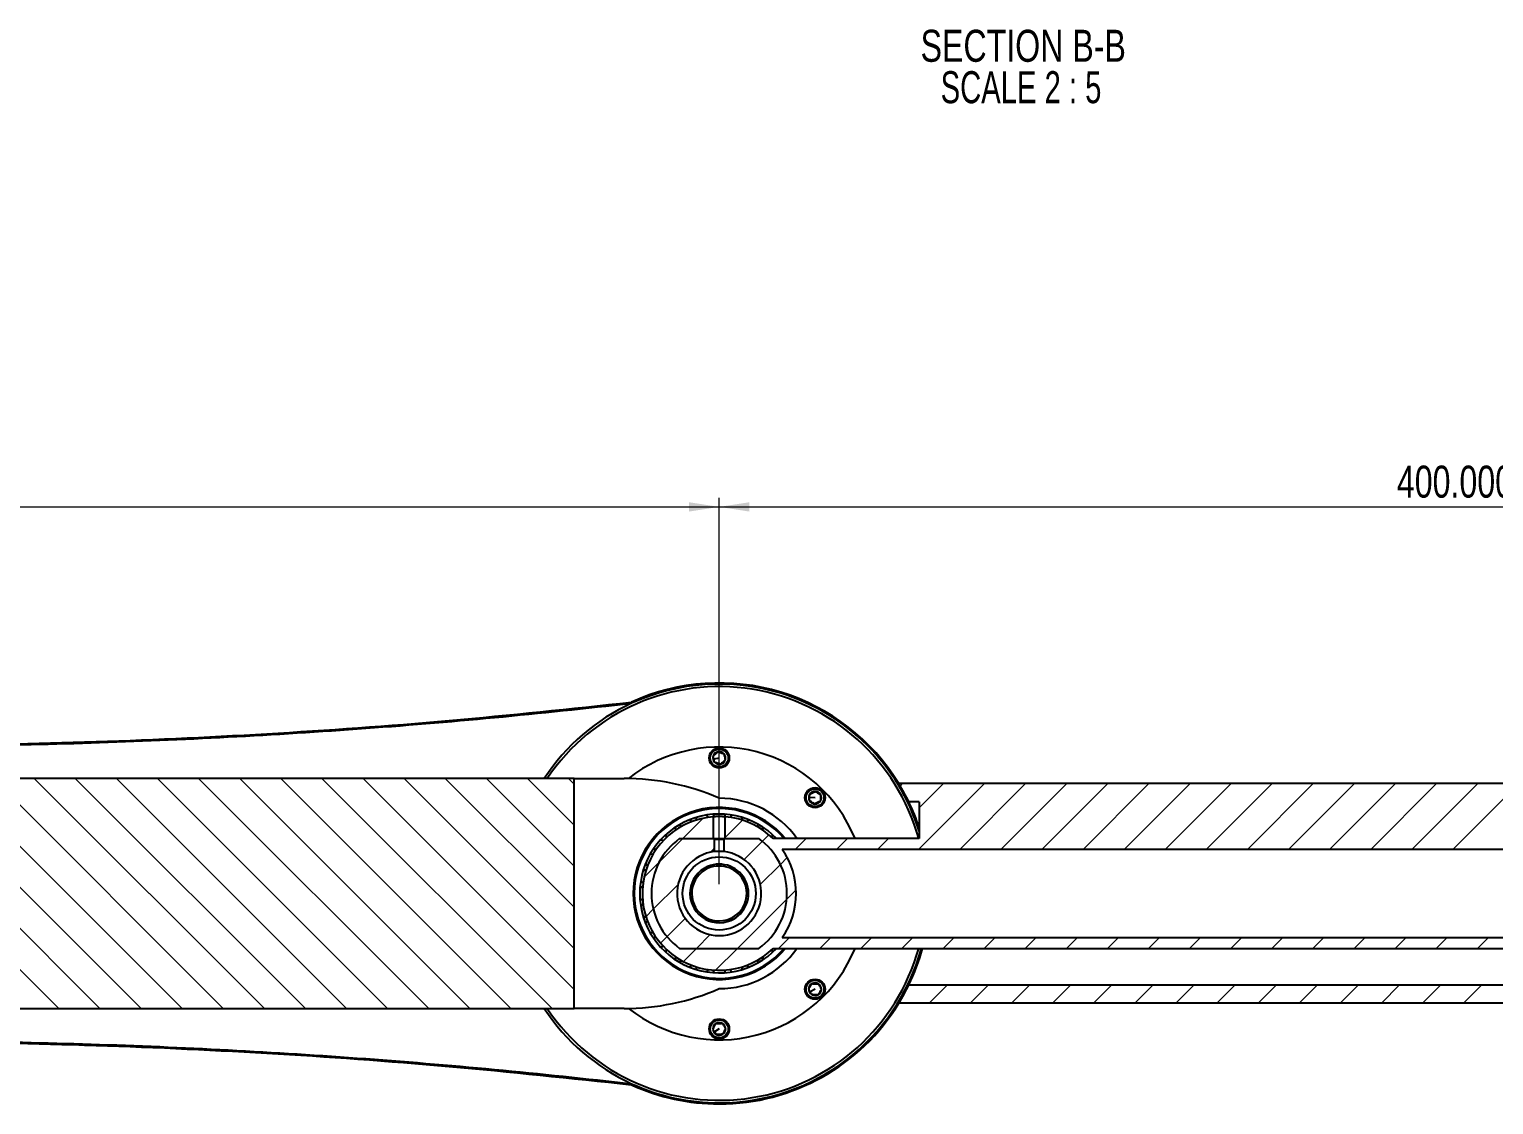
# Model space of a CAD drawing. Header units: millimetres. Extents: x -48 to 1187, y 2 to 839.
# Drawn here: x 259 to 419, y 245.1 to 362.7 of the extents above; entities that cross this region are included whole.
import ezdxf

# ---------------------------------------------------------------- set-up
doc = ezdxf.new("R2010")
doc.units = ezdxf.units.MM
doc.styles.add('SLDTEXTSTYLE0', font='TXT', dxfattribs={"width": 0.75})
doc.styles.add('SLDTEXTSTYLE3', font='TXT', dxfattribs={"width": 0.681818})
doc.dimstyles.new('SLDDIMSTYLE1', dxfattribs={"dimtxt": 3.5, "dimasz": 3.302, "dimexe": 0, "dimexo": 0.0625, "dimgap": 0.875, "dimtad": 1, "dimdec": 4, "dimlfac": 2.5, "dimrnd": 1e-09, "dimzin": 4, "dimdsep": 46, "dimtxsty": 'SLDTEXTSTYLE0', "dimsah": 1, "dimcen": 0.09, "dimadec": 0, "dimazin": 1, "dimtfac": 1, "dimtdec": 4, "dimtofl": 0, "dimtmove": 0, "dimatfit": 3, "dimfxl": 0, "dimfrac": 2, "dimtolj": 1, "dimtzin": 12, "dimarcsym": 0})

# ---------------------------------------------------------------- blocks, each defined once
blk = doc.blocks.new('SW_HATCH_2')
at = {"color": 0, "linetype": 'Continuous', "lineweight": 18}
for p, q in [((138.72, 238.61), (163.86, 213.47)), ((143.21, 238.61), (168.35, 213.47)), ((147.7, 238.61), (172.84, 213.47)), ((152.19, 238.61), (177.33, 213.47)), ((156.68, 238.61), (181.82, 213.47)), ((161.17, 238.61), (186.31, 213.47)), ((165.66, 238.61), (190.8, 213.47)), ((170.15, 238.61), (195.29, 213.47)), ((174.64, 238.61), (199.78, 213.47)), ((179.13, 238.61), (204.27, 213.47)), ((183.62, 238.61), (208.76, 213.47)), ((188.11, 238.61), (213.25, 213.47)), ((192.6, 238.61), (217.74, 213.47)), ((197.09, 238.61), (220.15, 215.55)), ((201.58, 238.61), (220.15, 220.04)), ((206.07, 238.61), (220.15, 224.53)), ((210.56, 238.61), (220.15, 229.02)), ((215.05, 238.61), (220.15, 233.51)), ((219.54, 238.61), (220.15, 238)), ((256, 238.04), (255.76, 237.8)), ((264.98, 238.04), (257.78, 230.84)), ((260.49, 238.04), (257.85, 235.39)), ((269.47, 238.04), (262.27, 230.84)), ((273.96, 238.04), (266.76, 230.84)), ((278.45, 238.04), (271.25, 230.84)), ((282.94, 238.04), (275.74, 230.84)), ((287.43, 238.04), (280.23, 230.84)), ((291.92, 238.04), (284.72, 230.84)), ((296.41, 238.04), (289.21, 230.84)), ((300.9, 238.04), (293.7, 230.84)), ((305.39, 238.04), (298.19, 230.84)), ((309.88, 238.04), (302.68, 230.84)), ((314.37, 238.04), (307.17, 230.84)), ((318.86, 238.04), (311.66, 230.84)), ((323.35, 238.04), (316.15, 230.84)), ((234.26, 234.26), (232.04, 232.04)), ((238.54, 234.05), (236.61, 232.12)), ((232.04, 232.04), (229.41, 229.41)), ((241.43, 232.45), (240.72, 231.74)), ((245.51, 232.04), (244.31, 230.84)), ((250, 232.04), (248.8, 230.84)), ((254.49, 232.04), (253.29, 230.84)), ((235.5, 231.01), (235.03, 230.53)), ((240.72, 231.74), (238.73, 229.75)), ((229.41, 229.41), (227.78, 227.78)), ((242.68, 229.21), (240.49, 227.02)), ((243.43, 229.96), (242.68, 229.21)), ((231.5, 227.01), (228.8, 224.31)), ((244.39, 226.43), (243.37, 225.41)), ((228.8, 224.31), (227.99, 223.5)), ((243.37, 225.41), (238, 220.04)), ((232.29, 223.31), (230.3, 221.32)), ((230.3, 221.32), (229.59, 220.61)), ((235.02, 221.55), (233.51, 220.04)), ((243.69, 221.24), (242.49, 220.04)), ((248.18, 221.24), (246.98, 220.04)), ((252.67, 221.24), (251.47, 220.04)), ((257.16, 221.24), (255.96, 220.04)), ((261.65, 221.24), (260.45, 220.04)), ((266.14, 221.24), (264.94, 220.04)), ((270.63, 221.24), (269.43, 220.04)), ((275.12, 221.24), (273.92, 220.04)), ((279.61, 221.24), (278.41, 220.04)), ((284.1, 221.24), (282.9, 220.04)), ((288.59, 221.24), (287.39, 220.04)), ((293.08, 221.24), (291.88, 220.04)), ((297.57, 221.24), (296.37, 220.04)), ((302.06, 221.24), (300.86, 220.04)), ((306.55, 221.24), (305.35, 220.04)), ((311.04, 221.24), (309.84, 220.04)), ((315.53, 221.24), (314.33, 220.04)), ((320.02, 221.24), (318.82, 220.04)), ((233.51, 220.04), (232.08, 218.61)), ((238, 220.04), (235.61, 217.65)), ((260.94, 216.04), (258.94, 214.04)), ((265.43, 216.04), (263.43, 214.04)), ((269.92, 216.04), (267.92, 214.04)), ((274.41, 216.04), (272.41, 214.04)), ((278.9, 216.04), (276.9, 214.04)), ((283.39, 216.04), (281.39, 214.04)), ((287.88, 216.04), (285.88, 214.04)), ((292.37, 216.04), (290.37, 214.04)), ((296.86, 216.04), (294.86, 214.04)), ((301.35, 216.04), (299.35, 214.04)), ((305.84, 216.04), (303.84, 214.04)), ((310.33, 216.04), (308.33, 214.04)), ((314.82, 216.04), (312.82, 214.04)), ((319.31, 216.04), (317.31, 214.04))]:
    blk.add_line(p, q, dxfattribs=at)
blk = doc.blocks.new('_D_1')
at = {"color": 7, "linetype": 'Continuous', "lineweight": 0}
for p, q in [((134.39, 269.23), (134.39, 311.47)), ((134.39, 310.47), (334.39, 310.47)), ((334.39, 269.23), (334.39, 311.47))]:
    blk.add_line(p, q, dxfattribs=at)
at = {"color": 7, "linetype": 'Continuous', "lineweight": 18}
for points in [[(134.39, 310.47), (137.69, 309.96), (137.69, 310.98)], [(334.39, 310.47), (331.09, 310.98), (331.09, 309.96)]]:
    blk.add_solid(points, dxfattribs=at)
at = {"color": 7, "linetype": 'Continuous', "lineweight": 18, "insert": (229.13, 314.98), "char_height": 3.5, "attachment_point": 1, "rotation": 0, "style": 'SLDTEXTSTYLE0'}
blk.add_mtext('500.0000', dxfattribs=at)
blk = doc.blocks.new('_D_2')
at = {"color": 7, "linetype": 'Continuous', "lineweight": 0}
for p, q in [((334.39, 269.23), (334.39, 311.47)), ((334.39, 310.47), (494.39, 310.47)), ((494.39, 272.23), (494.39, 311.47))]:
    blk.add_line(p, q, dxfattribs=at)
at = {"color": 7, "linetype": 'Continuous', "lineweight": 18}
for points in [[(334.39, 310.47), (337.69, 309.96), (337.69, 310.98)], [(494.39, 310.47), (491.09, 310.98), (491.09, 309.96)]]:
    blk.add_solid(points, dxfattribs=at)
at = {"color": 7, "linetype": 'Continuous', "lineweight": 18, "insert": (408.42, 314.98), "char_height": 3.5, "attachment_point": 1, "rotation": 0, "style": 'SLDTEXTSTYLE0'}
blk.add_mtext('400.0000', dxfattribs=at)

msp = doc.modelspace()

# ---------------------------------------------------------------- linework, layer by layer
at = {"color": 7, "linetype": 'Continuous', "lineweight": 25}
for p, q in [((341.128356, 290.22316), (341.110388, 290.103153)), ((335.469102, 283.256787), (335.351643, 283.232226)), ((334.392389, 283.031644), (333.805091, 282.908839)), ((318.543972, 280.803054), (154.596573, 280.803054)), ((318.543972, 255.660235), (318.543972, 280.803054)), ((318.543972, 280.803054), (323.992389, 280.803054)), ((453.192389, 280.231644), (354.013806, 280.231644)), ((344.85757, 278.696825), (344.257578, 278.700031)), ((345.957554, 278.690946), (345.837556, 278.691587)), ((356.237406, 278.231644), (355.104704, 278.231644)), ((356.237406, 278.231644), (356.237406, 274.231644)), ((333.782389, 274.231644), (333.782389, 276.609466)), ((335.002389, 276.609466), (335.002389, 274.231644)), ((338.65453, 275.470025), (338.670236, 275.619589)), ((330.061108, 274.231644), (333.782389, 274.231644)), ((333.782389, 274.231644), (335.002389, 274.231644)), ((333.892389, 274.121644), (333.782389, 274.231644)), ((333.892389, 272.80439), (333.892389, 274.121644)), ((334.892389, 274.121644), (333.892389, 274.121644)), ((335.002389, 274.231644), (334.892389, 274.121644)), ((334.892389, 274.121644), (334.892389, 272.80439)), ((335.002389, 274.231644), (338.723671, 274.231644)), ((340.225006, 274.642663), (340.224794, 274.660133)), ((356.237406, 274.231644), (340.271165, 274.231644)), ((449.992389, 273.031644), (341.285864, 273.031644)), ((333.20199, 270.98536), (333.12263, 271.168941)), ((335.582789, 265.477929), (335.662149, 265.294348)), ((341.285864, 263.431644), (449.992389, 263.431644)), ((330.061108, 262.231644), (338.723671, 262.231644)), ((338.670236, 260.8437), (338.65453, 260.993264)), ((340.224794, 261.803156), (340.225006, 261.820626)), ((340.271165, 262.231644), (449.992389, 262.231644)), ((344.85757, 257.766464), (344.329853, 257.480956)), ((345.82505, 258.289896), (345.719507, 258.232794)), ((355.104704, 258.231644), (449.992389, 258.231644)), ((453.192389, 256.231644), (354.013806, 256.231644)), ((154.596573, 255.660235), (318.543972, 255.660235)), ((323.992389, 255.660235), (318.543972, 255.660235)), ((334.392389, 253.431644), (333.886011, 253.109804)), ((335.320749, 254.021686), (335.219473, 253.957318)), ((334.410356, 245.351651), (334.392389, 245.231644))]:
    msp.add_line(p, q, dxfattribs=at)
at = {"color": 7, "linetype": 'Continuous', "lineweight": 25, "flags": 128}
for points in [[(340.158361, 274.340128), (340.200755, 274.457373), (340.225006, 274.642663)], [(327.154009, 272.493785), (327.002684, 272.509489), (326.827245, 272.487345)], [(326.387074, 270.776233), (326.296532, 270.769133), (326.069936, 270.697243)], [(326.069936, 265.766046), (326.295297, 265.694332), (326.387074, 265.687055)], [(326.827245, 263.975944), (327.003145, 263.953799), (327.154009, 263.969503)], [(340.225006, 261.820626), (340.200728, 262.00602), (340.158361, 262.123161)]]:
    msp.add_lwpolyline(points, dxfattribs=at)
at = {"color": 7, "linetype": 'Continuous', "lineweight": 25}
for centre, radius in [((334.392389, 283.031644), 1.1), ((334.392389, 283.031644), 0.98), ((344.85757, 278.696825), 1.1), ((344.85757, 278.696825), 0.98), ((334.392389, 268.231644), 4), ((344.85757, 257.766464), 1.1), ((344.85757, 257.766464), 0.98), ((334.392389, 253.431644), 1.1), ((334.392389, 253.431644), 0.98)]:
    msp.add_circle(centre, radius, dxfattribs=at)
for centre, radius, start, end in [((334.392389, 268.231644), 23, 72.97025674, 114.66999884), ((334.392389, 268.231644), 22.6, 15.39587609, 146.20265913), ((334.392389, 268.231644), 22.88, 72.92526397, 114.71792168), ((334.392389, 268.231644), 22.88, 17.29924304, 72.92526397), ((334.392389, 268.231644), 23, 31.44898135, 72.97025674), ((334.392389, 268.231644), 22.88, 114.71792168, 146.67073121), ((334.392389, 268.231644), 16, 22.0243128, 128.24077121), ((334.392389, 283.031644), 0.69282, 161.81046872, 221.81046872), ((334.392389, 283.031644), 0.69282, 101.81046872, 161.81046872), ((334.392389, 283.031644), 0.69282, 41.81046872, 101.81046872), ((334.392389, 283.031644), 0.69282, 341.81046872, 41.81046872), ((334.392389, 283.031644), 0.69282, 221.81046872, 281.81046872), ((334.392389, 283.031644), 0.69282, 281.81046872, 341.81046872), ((323.992389, 254.811865), 25.991189, 66.41334413, 90), ((334.392389, 268.231644), 23, 25.77146174, 31.44898139), ((334.392389, 268.231644), 10.4, 35.23441792, 90), ((344.85757, 278.696825), 0.69282, 149.69379984, 209.69379984), ((344.85757, 278.696825), 0.69282, 89.69379984, 149.69379984), ((344.85757, 278.696825), 0.69282, 29.69379984, 89.69379984), ((344.85757, 278.696825), 0.69282, 329.69379984, 29.69379984), ((334.392389, 268.231644), 9.4, 39.66501283, 180), ((334.392389, 268.231644), 9.28, 40.28211827, 319.71788156), ((334.392389, 268.231644), 8.68, 43.728682, 316.27131782), ((332.567717, 276.226053), 0.72, 26.58219245, 52.81891974), ((334.392389, 276.431644), 0.72, 140.03822351, 166.27495105), ((334.392389, 276.431644), 0.72, 13.72504905, 39.96177713), ((336.217061, 276.226053), 0.72, 127.18108062, 153.41780873), ((344.85757, 278.696825), 0.69282, 209.69379984, 269.69379984), ((344.85757, 278.696825), 0.69282, 269.69379984, 329.69379984), ((334.392389, 268.231644), 23, 18.23458485, 25.77146171), ((334.392389, 268.231644), 8.4, 94.16443063, 314.4153086), ((329.279773, 274.642663), 0.72, 52.29647926, 78.53320508), ((330.834542, 275.619589), 0.72, 165.75250896, 191.98923572), ((330.834542, 275.619589), 0.72, 39.43933585, 65.67606244), ((332.567717, 276.226053), 0.72, 152.89536622, 179.13209337), ((334.392389, 268.231644), 8.4, 45.5846914, 85.83556937), ((336.217061, 276.226053), 0.72, 0.00000026, 27.10463451), ((337.950236, 275.619589), 0.72, 114.32393733, 140.56066639), ((337.950236, 275.619589), 0.72, 0.00000026, 14.24749187), ((339.505006, 274.642663), 0.72, 101.46679505, 127.70352411), ((334.392389, 268.231644), 7.4, 125.82477437, 234.17522563), ((327.981371, 273.344261), 0.72, 65.15362246, 91.39034783), ((329.279773, 274.642663), 0.72, 178.60965171, 204.84637808), ((334.392389, 268.231644), 7.4, 305.82477437, 54.17522563), ((327.981371, 273.344261), 0.72, 191.46679459, 217.70352065), ((334.392389, 268.231644), 4.6, 96.2401311, 83.7598689), ((334.392389, 268.231644), 8.4, 325.15009542, 34.84990458), ((327.004444, 271.789491), 0.72, 204.32393741, 230.56066331), ((334.392389, 268.231644), 3.2, 113.37827484, 293.37827484), ((334.392389, 268.231644), 3, 113.37827484, 293.37827484), ((334.392389, 268.231644), 3.2, 293.37827484, 113.37827484), ((334.392389, 268.231644), 3, 293.37827484, 113.37827484), ((326.192389, 268.231644), 0.72, 103.72505168, 129.96177602), ((326.39798, 270.056316), 0.72, 217.18108165, 243.41780599), ((334.392389, 268.231644), 9.4, 180, 320.33498701), ((326.192389, 268.231644), 0.72, 230.03822449, 256.27494883), ((326.39798, 266.406973), 0.72, 116.58219457, 142.81892029), ((327.004444, 264.673798), 0.72, 129.43933727, 155.67606318), ((327.981371, 263.119028), 0.72, 142.29647987, 168.53320595), ((327.981371, 263.119028), 0.72, 268.60965173, 294.84637804), ((334.392389, 268.231644), 22.6, 213.79734088, 344.60412386), ((334.392389, 268.231644), 16, 231.7592288, 337.97568712), ((329.279773, 261.820626), 0.72, 155.15362242, 181.39034875), ((329.279773, 261.820626), 0.72, 281.46679548, 307.70352127), ((330.834543, 260.8437), 0.72, 168.01076481, 194.24749154), ((334.392389, 268.231644), 10.4, 270, 324.76558195), ((334.392389, 268.231644), 22.88, 270.04499277, 344.79711543), ((337.950236, 260.8437), 0.72, 345.75250868, 0.00000026), ((339.505006, 261.820626), 0.72, 232.29647649, 258.53320629), ((334.392389, 268.231644), 23, 334.22853826, 344.87833469), ((330.834543, 260.8437), 0.72, 294.3239381, 320.56066465), ((332.567718, 260.237236), 0.72, 180.86790713, 207.10463432), ((332.567718, 260.237236), 0.72, 307.18108075, 333.41780807), ((334.392389, 260.031644), 0.72, 193.72504977, 219.961777), ((334.392389, 260.031644), 0.72, 320.03822338, 346.27495145), ((336.217061, 260.237236), 0.72, 206.58219177, 232.81892012), ((336.217061, 260.237236), 0.72, 332.89536598, 0.00000026), ((337.950236, 260.8437), 0.72, 219.43933406, 245.67606314), ((323.992389, 281.651424), 25.991189, 270, 293.58665587), ((344.85757, 257.766464), 0.69282, 178.41451586, 238.41451586), ((344.85757, 257.766464), 0.69282, 118.41451586, 178.41451586), ((344.85757, 257.766464), 0.69282, 58.41451586, 118.41451586), ((344.85757, 257.766464), 0.69282, 298.41451586, 358.41451586), ((344.85757, 257.766464), 0.69282, 358.41451586, 58.41451586), ((334.392389, 268.231644), 23, 328.55101861, 334.22853826), ((334.392389, 268.231644), 23, 270, 328.55101865), ((344.85757, 257.766464), 0.69282, 238.41451586, 298.41451586), ((334.392389, 268.231644), 22.88, 213.32926873, 245.28207832), ((334.392389, 253.431644), 0.69282, 122.43898427, 182.43898427), ((334.392389, 253.431644), 0.69282, 182.43898427, 242.43898427), ((334.392389, 253.431644), 0.69282, 62.43898427, 122.43898427), ((334.392389, 253.431644), 0.69282, 242.43898427, 302.43898427), ((334.392389, 253.431644), 0.69282, 2.43898427, 62.43898427), ((334.392389, 253.431644), 0.69282, 302.43898427, 2.43898427), ((334.392389, 268.231644), 23, 245.33000116, 270), ((334.392389, 268.231644), 22.88, 245.28207832, 270.04499277)]:
    msp.add_arc(centre, radius, start, end, dxfattribs=at)
for points, knots in [([(143.960556, 291.198241), (147.725079, 290.692511), (155.254122, 289.681049), (166.579746, 288.387501), (177.92651, 287.25971), (189.290143, 286.314908), (200.663502, 285.549997), (212.047736, 284.96624), (223.443692, 284.563928), (236.044584, 284.320381), (249.84526, 284.309019), (264.839192, 284.611638), (279.843434, 285.227147), (294.850473, 286.164149), (309.857011, 287.3933), (319.835906, 288.474666), (324.825089, 289.01532)], [0, 0, 0, 0, 0.0628305455, 0.1256610539, 0.1885537604, 0.2514464472, 0.3142773113, 0.3771081635, 0.4400028484, 0.5028975293, 0.5855816004, 0.6682747968, 0.7509589537, 0.8339695054, 0.916989165, 1, 1, 1, 1]), ([(143.992389, 291.314972), (149.606172, 290.573487), (160.820228, 289.092303), (177.68405, 287.37125), (194.54884, 286.021311), (211.419494, 285.077977), (228.294726, 284.531585), (246.180029, 284.376689), (265.07853, 284.696883), (284.986852, 285.599085), (304.906231, 287.016795), (318.157656, 288.426533), (324.792389, 289.132362)], [0, 0, 0, 0, 0.0936996853, 0.1871738574, 0.2804738773, 0.3736513941, 0.4667582608, 0.5598464482, 0.6696032853, 0.7794914284, 0.8895955936, 1, 1, 1, 1]), ([(333.73419, 283.247916), (333.783679, 283.292181), (333.874913, 283.373784), (334.012958, 283.497256), (334.137644, 283.608779), (334.210908, 283.674308), (334.250586, 283.709798)], [0, 0, 0, 0, 0.3000114789, 0.5530827371, 0.7579538821, 1, 1, 1, 1]), ([(333.875993, 282.569763), (333.862403, 282.634754), (333.83735, 282.754567), (333.799443, 282.935853), (333.765204, 283.099596), (333.745085, 283.195808), (333.73419, 283.247916)], [0, 0, 0, 0, 0.3000114789, 0.5530827371, 0.7579538821, 1, 1, 1, 1]), ([(334.250586, 283.709798), (334.313665, 283.689071), (334.429953, 283.650861), (334.605905, 283.593047), (334.76483, 283.540827), (334.858211, 283.510144), (334.908786, 283.493526)], [0, 0, 0, 0, 0.3000114789, 0.5530827371, 0.7579538821, 1, 1, 1, 1]), ([(334.908786, 283.493526), (334.922375, 283.428535), (334.947429, 283.308722), (334.985336, 283.127436), (335.019575, 282.963693), (335.039693, 282.86748), (335.050589, 282.815373)], [0, 0, 0, 0, 0.3000114789, 0.5530827371, 0.7579538821, 1, 1, 1, 1]), ([(334.534192, 282.353491), (334.471113, 282.374218), (334.354825, 282.412428), (334.178874, 282.470242), (334.019949, 282.522462), (333.926567, 282.553145), (333.875993, 282.569763)], [0, 0, 0, 0, 0.3000114789, 0.5530827371, 0.7579538821, 1, 1, 1, 1]), ([(335.050589, 282.815373), (335.0011, 282.771108), (334.909865, 282.689505), (334.77182, 282.566033), (334.647134, 282.45451), (334.573871, 282.388981), (334.534192, 282.353491)], [0, 0, 0, 0, 0.30001147892, 0.55308273711, 0.75795388214, 1, 1, 1, 1]), ([(344.255727, 278.353626), (344.256082, 278.420022), (344.256736, 278.542425), (344.257726, 278.727629), (344.25862, 278.894911), (344.259145, 278.993203), (344.259429, 279.046437)], [0, 0, 0, 0, 0.3000114789, 0.5530827371, 0.7579538821, 1, 1, 1, 1]), ([(344.259429, 279.046437), (344.317107, 279.079327), (344.423438, 279.139962), (344.584325, 279.231707), (344.729642, 279.314574), (344.815028, 279.363265), (344.861272, 279.389635)], [0, 0, 0, 0, 0.3000114789, 0.5530827371, 0.7579538821, 1, 1, 1, 1]), ([(344.861272, 279.389635), (344.918595, 279.35613), (345.024272, 279.294362), (345.184168, 279.200903), (345.328592, 279.116488), (345.413453, 279.066887), (345.459412, 279.040023)], [0, 0, 0, 0, 0.30001147893, 0.55308273711, 0.75795388214, 1, 1, 1, 1]), ([(345.459412, 279.040023), (345.459057, 278.973628), (345.458403, 278.851225), (345.457413, 278.666021), (345.456519, 278.498739), (345.455994, 278.400447), (345.45571, 278.347213)], [0, 0, 0, 0, 0.30001147892, 0.55308273711, 0.75795388214, 1, 1, 1, 1]), ([(344.853867, 278.004014), (344.796544, 278.037519), (344.690867, 278.099287), (344.530971, 278.192747), (344.386547, 278.277162), (344.301686, 278.326763), (344.255727, 278.353626)], [0, 0, 0, 0, 0.3000114789, 0.5530827371, 0.7579538821, 1, 1, 1, 1]), ([(345.45571, 278.347213), (345.398032, 278.314323), (345.291701, 278.253688), (345.130815, 278.161943), (344.985497, 278.079076), (344.900111, 278.030385), (344.853867, 278.004014)], [0, 0, 0, 0, 0.3000114789, 0.5530827371, 0.7579538821, 1, 1, 1, 1]), ([(335.002389, 276.609466), (335.002386, 276.609467), (335.002235, 276.609477), (334.977719, 276.611311), (334.875753, 276.618059), (334.719391, 276.625911), (334.548674, 276.630753), (334.368163, 276.632193), (334.186902, 276.629911), (334.004377, 276.623199), (333.866317, 276.615397), (333.792887, 276.610237), (333.785376, 276.609686), (333.782389, 276.609466)], [0, 0, 0, 0, 0.002115147, 0.1091996905, 0.2162821235, 0.3236102538, 0.4310490941, 0.5000069156, 0.6071599233, 0.7143061272, 0.8216290752, 0.9290691503, 1, 1, 1, 1]), ([(334.892389, 272.80439), (334.891732, 272.804461), (334.889135, 272.804743), (334.851045, 272.808909), (334.752951, 272.818015), (334.613553, 272.827196), (334.44914, 272.832348), (334.278736, 272.831252), (334.121147, 272.824389), (333.994787, 272.814855), (333.908896, 272.806247), (333.89788, 272.805007), (333.892389, 272.80439)], [0, 0, 0, 0, 0.0361542595, 0.1428525662, 0.24978049, 0.3572639226, 0.4647651321, 0.5717210768, 0.678419782, 0.7855423856, 0.8931181931, 1, 1, 1, 1]), ([(344.165014, 257.785633), (344.199791, 257.842194), (344.263903, 257.946465), (344.360909, 258.104236), (344.448527, 258.246738), (344.50001, 258.33047), (344.527893, 258.375819)], [0, 0, 0, 0, 0.3000114789, 0.5530827371, 0.7579538821, 1, 1, 1, 1]), ([(344.494691, 257.176278), (344.463096, 257.234676), (344.40485, 257.342334), (344.31672, 257.505229), (344.237119, 257.65236), (344.190346, 257.738812), (344.165014, 257.785633)], [0, 0, 0, 0, 0.3000114789, 0.5530827371, 0.7579538821, 1, 1, 1, 1]), ([(344.527893, 258.375819), (344.594264, 258.373982), (344.716622, 258.370595), (344.901758, 258.365471), (345.068978, 258.360842), (345.167234, 258.358123), (345.220448, 258.35665)], [0, 0, 0, 0, 0.3000114789, 0.5530827371, 0.7579538821, 1, 1, 1, 1]), ([(345.550125, 257.747295), (345.515348, 257.690734), (345.451236, 257.586463), (345.35423, 257.428693), (345.266612, 257.28619), (345.215129, 257.202458), (345.187246, 257.157109)], [0, 0, 0, 0, 0.3000114789, 0.5530827371, 0.7579538821, 1, 1, 1, 1]), ([(345.220448, 258.35665), (345.252043, 258.298252), (345.310289, 258.190594), (345.398419, 258.027699), (345.47802, 257.880568), (345.524793, 257.794116), (345.550125, 257.747295)], [0, 0, 0, 0, 0.3000114789, 0.5530827371, 0.7579538821, 1, 1, 1, 1]), ([(345.187246, 257.157109), (345.120875, 257.158946), (344.998517, 257.162333), (344.813381, 257.167457), (344.646161, 257.172086), (344.547905, 257.174805), (344.494691, 257.176278)], [0, 0, 0, 0, 0.3000114789, 0.5530827371, 0.7579538821, 1, 1, 1, 1]), ([(333.700196, 253.402161), (333.730918, 253.461023), (333.787553, 253.569537), (333.873247, 253.733726), (333.950649, 253.882027), (333.996128, 253.969166), (334.02076, 254.016359)], [0, 0, 0, 0, 0.3000114789, 0.5530827371, 0.7579538821, 1, 1, 1, 1]), ([(334.071826, 252.817446), (334.036211, 252.873483), (333.970553, 252.976788), (333.871208, 253.133095), (333.781476, 253.274277), (333.728752, 253.357233), (333.700196, 253.402161)], [0, 0, 0, 0, 0.3000114789, 0.5530827371, 0.7579538821, 1, 1, 1, 1]), ([(334.02076, 254.016359), (334.087096, 254.019185), (334.20939, 254.024394), (334.394429, 254.032275), (334.561562, 254.039394), (334.659766, 254.043577), (334.712952, 254.045843)], [0, 0, 0, 0, 0.3000114789, 0.5530827371, 0.7579538821, 1, 1, 1, 1]), ([(334.764019, 252.84693), (334.697682, 252.844104), (334.575389, 252.838895), (334.39035, 252.831014), (334.223217, 252.823895), (334.125013, 252.819712), (334.071826, 252.817446)], [0, 0, 0, 0, 0.30001147892, 0.55308273711, 0.75795388214, 1, 1, 1, 1]), ([(334.712952, 254.045843), (334.748567, 253.989806), (334.814225, 253.886501), (334.913571, 253.730194), (335.003302, 253.589012), (335.056027, 253.506056), (335.084582, 253.461128)], [0, 0, 0, 0, 0.3000114789, 0.5530827371, 0.7579538821, 1, 1, 1, 1]), ([(335.084582, 253.461128), (335.053861, 253.402266), (334.997225, 253.293752), (334.911531, 253.129563), (334.83413, 252.981262), (334.78865, 252.894123), (334.764019, 252.84693)], [0, 0, 0, 0, 0.3000114789, 0.5530827371, 0.7579538821, 1, 1, 1, 1]), ([(143.960556, 245.265047), (147.725079, 245.770778), (155.254122, 246.782239), (166.579746, 248.075788), (177.92651, 249.203579), (189.290143, 250.148381), (200.663502, 250.913292), (212.047736, 251.497049), (223.443692, 251.899361), (236.044584, 252.142908), (249.84526, 252.15427), (264.839192, 251.851651), (279.843434, 251.236142), (294.850473, 250.29914), (309.857011, 249.069989), (319.835906, 247.988623), (324.825089, 247.447969)], [0, 0, 0, 0, 0.06283054552, 0.1256610539, 0.18855376038, 0.25144644717, 0.31427731131, 0.37710816353, 0.44000284835, 0.50289752926, 0.58558160045, 0.66827479685, 0.75095895366, 0.83396950541, 0.91698916501, 1, 1, 1, 1]), ([(143.992389, 245.148317), (149.606172, 245.889801), (160.820228, 247.370986), (177.68405, 249.092039), (194.54884, 250.441977), (211.419494, 251.385312), (228.294726, 251.931704), (246.180029, 252.0866), (265.07853, 251.766406), (284.986852, 250.864204), (304.906231, 249.446493), (318.157656, 248.036755), (324.792389, 247.330927)], [0, 0, 0, 0, 0.0936996853, 0.1871738574, 0.2804738773, 0.3736513941, 0.4667582608, 0.5598464482, 0.6696032853, 0.7794914284, 0.8895955936, 1, 1, 1, 1])]:
    msp.add_open_spline(points, degree=3, knots=knots, dxfattribs=at)

# ---------------------------------------------------------------- block references
at = {"color": 7, "linetype": 'Continuous', "lineweight": 18}
msp.add_blockref('SW_HATCH_2', (98.392389, 42.192157), dxfattribs=at)

# ---------------------------------------------------------------- texts
at = {"color": 7, "linetype": 'Continuous', "lineweight": 0, "char_height": 3.5, "attachment_point": 2}
for s, insert, style in [('SECTION B-B', (367.603121, 362.605661), 'SLDTEXTSTYLE0'), ('SCALE 2 : 5', (367.362496, 358.079967), 'SLDTEXTSTYLE3')]:
    msp.add_mtext(s, dxfattribs=dict(at, insert=insert, style=style))

# ---------------------------------------------------------------- dimensions: what is measured, and where the dimension line sits
at = {"color": 7, "linetype": 'Continuous', "lineweight": 18}
for base, p1, p2, picture, middle in [((334.392389, 310.472418), (134.392389, 268.231644), (334.392389, 268.231644), '_D_1', (238.832853, 310.472418)), ((494.392389, 310.472418), (334.392389, 268.231644), (494.392389, 271.231644), '_D_2', (418.119383, 310.472418))]:
    dim = msp.add_linear_dim(base=base, p1=p1, p2=p2, angle=0, dimstyle='SLDDIMSTYLE1', dxfattribs=at)
    dim.commit()
    dim.dimension.update_dxf_attribs({"geometry": picture, "text_midpoint": middle, "dimtype": 160})

doc.saveas('drawing.dxf')
